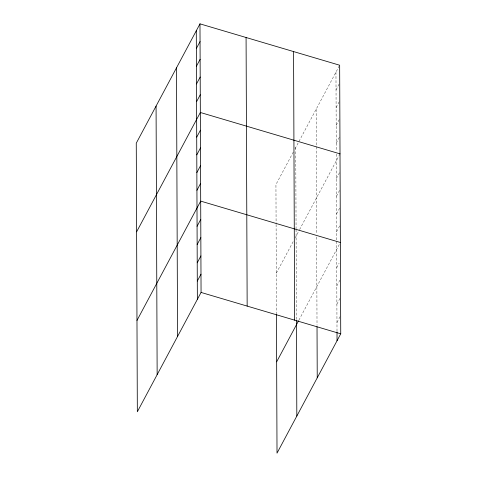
<?xml version="1.0" encoding="UTF-8"?>
<svg xmlns="http://www.w3.org/2000/svg" width="477" height="477" viewBox="0 0 477 477"><rect width="100%" height="100%" fill="white"/><g stroke="black" fill="none" stroke-linecap="round" stroke-linejoin="round"><path stroke-width="0.36" stroke-dasharray="2.38 1.79" d="M293.313 152.02L275.939 184.563L276.094 223.713M295.054 148.77L339.326 65.856M336.035 89.873L339.397 83.582M336.106 107.599L339.469 101.309M336.178 125.326L339.874 118.403M336.249 143.052L339.946 136.13M276.296 273.196L293.325 241.308M295.06 238.053L299.216 230.272M299.562 229.622L340.018 153.856M336.392 178.505L340.089 171.583M336.464 196.232L339.821 189.941M336.535 213.958L339.892 207.668M336.607 231.685L339.964 225.394M298.882 320.198L340.035 243.121M336.75 267.675L339.099 263.274M336.822 285.938L340.518 279.021M336.893 304.201L340.59 297.284M336.971 322.47L340.667 315.547M335.963 72.146L336.279 151.179M336.291 154.131L336.643 240.551M336.643 241.284L337.006 331.235M316.156 109.245L316.656 233.331M316.668 237.021L317.02 325.231M295.746 147.465L296.074 228.716M296.074 229.455L296.438 319.56M276.1 224.452L276.457 313.824"/><path stroke-width="0.72" d="M199.982 23.85L136.261 143.189L137.34 411.776L201.061 292.437L199.982 23.85L339.66 65.224L340.739 333.811L277.018 453.15L276.463 314.558M196.357 48.499L200.054 41.577M196.429 66.225L200.125 59.303M196.5 83.952L200.197 77.03M196.572 101.679L200.268 94.756M136.619 231.822L200.34 112.483L340.018 153.856M196.715 137.132L200.412 130.209M196.786 154.858L200.483 147.936M196.858 172.585L200.555 165.662M196.929 190.311L200.626 183.389M136.977 320.455L200.698 201.115L340.369 242.489M197.073 226.301L200.769 219.378M197.144 244.564L200.841 237.641M197.222 262.827L200.912 255.91M197.293 281.09L200.99 274.174M276.648 361.828L298.536 320.848M201.061 292.437L340.739 333.811M337.006 331.962L337.042 340.733M317.026 326.691L317.235 377.832M296.444 320.3L296.825 416.051M293.564 51.57L294.643 320.156M246.078 37.504L247.158 306.091M196.285 30.772L197.365 299.353M176.478 67.871L177.557 336.452M156.068 106.091L157.148 374.678"/></g></svg>
